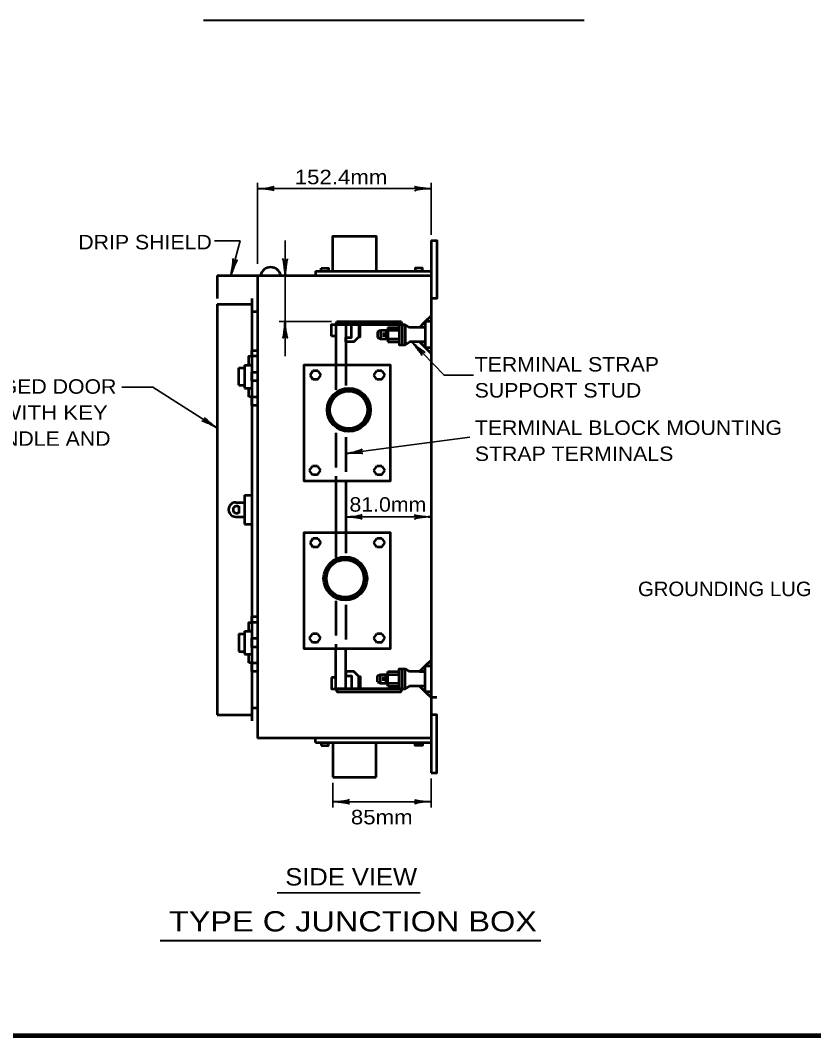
# Model space of a CAD drawing. Extents: x -29 to 827, y -10 to 534.
# Drawn here: x 279.5 to 444.2, y 1.4 to 212 of the extents above; entities that cross this region are included whole.
import ezdxf

# ---------------------------------------------------------------- set-up
doc = ezdxf.new("R2010")
doc.units = 0
doc.header["$LTSCALE"] = 1.2
doc.linetypes.add('LONG_DASHED', pattern=[7.5, 6, -1.5])
doc.layers.add('1', color=7, linetype='Continuous', lineweight=53)

msp = doc.modelspace()

# ---------------------------------------------------------------- linework, layer by layer
at = {"layer": '1', "lineweight": 40}
for p, q in [((317.534, 212.002), (396.575, 212.002)), ((308.523, 21.105), (387.564, 21.105))]:
    msp.add_line(p, q, dxfattribs=at)
at = {"layer": '1', "lineweight": 35}
for p, q in [((328.777, 161.493), (328.777, 178.293)), ((328.777, 177.093), (364.777, 177.093)), ((364.777, 167.493), (364.777, 178.293)), ((344.077, 149.493), (333.277, 149.493)), ((334.477, 149.493), (334.477, 142.293)), ((347.112, 122.117), (372.811, 125.491)), ((346.99, 108.982), (364.69, 108.982)), ((344.377, 53.793), (344.377, 48.693)), ((364.777, 54.693), (364.777, 48.693)), ((344.377, 49.893), (364.777, 49.893)), ((332.805, 30.972), (362.525, 30.972))]:
    msp.add_line(p, q, dxfattribs=at)
at = {"layer": '1'}
for p, q in [((364.777, 166.293), (364.777, 149.493)), ((341.977, 159.993), (341.977, 160.593)), ((320.377, 159.093), (328.777, 159.093)), ((320.377, 159.093), (320.377, 154.293)), ((328.777, 159.093), (328.777, 63.093)), ((329.377, 159.093), (333.577, 159.093)), ((340.777, 159.993), (364.777, 159.993)), ((340.777, 159.993), (340.777, 159.093)), ((327.577, 154.293), (327.577, 140.493)), ((320.377, 153.093), (327.577, 153.093)), ((320.377, 153.093), (320.377, 67.893)), ((327.577, 151.593), (328.777, 151.593)), ((362.377, 148.293), (364.777, 150.693)), ((344.977, 148.893), (348.277, 148.893)), ((344.977, 148.893), (344.977, 140.493)), ((349.608, 148.893), (358.777, 148.893)), ((353.677, 147.393), (354.277, 147.693)), ((354.277, 147.693), (358.177, 147.693)), ((354.277, 147.693), (354.277, 145.893)), ((355.477, 147.693), (355.477, 145.893)), ((355.777, 148.293), (358.177, 148.293)), ((355.777, 148.293), (355.777, 145.293)), ((358.177, 148.893), (358.405, 148.893)), ((358.777, 148.893), (358.777, 144.693)), ((358.777, 148.893), (359.377, 148.893)), ((359.377, 148.893), (359.377, 144.693)), ((359.377, 148.893), (360.277, 148.293)), ((363.577, 148.293), (360.277, 148.293)), ((363.577, 149.493), (363.577, 144.093)), ((364.777, 149.493), (364.777, 142.893)), ((353.677, 147.393), (353.677, 146.193)), ((353.677, 146.193), (354.277, 145.893)), ((354.277, 145.893), (358.177, 145.893)), ((354.877, 147.243), (354.877, 146.343)), ((347.077, 145.293), (347.077, 140.493)), ((355.777, 145.293), (358.177, 145.293)), ((359.377, 144.693), (360.277, 145.293)), ((363.577, 145.293), (360.277, 145.293)), ((362.377, 145.293), (364.777, 142.893)), ((328.777, 142.293), (328.777, 137.193)), ((364.777, 142.893), (364.777, 55.893)), ((324.877, 139.893), (326.077, 139.893)), ((324.877, 136.293), (324.877, 139.893)), ((326.077, 140.493), (326.077, 135.693)), ((326.077, 140.493), (327.577, 140.493)), ((327.577, 140.493), (327.577, 137.193)), ((339.652, 138.393), (340.252, 139.293)), ((341.302, 139.293), (340.252, 139.293)), ((341.302, 139.293), (341.902, 138.393)), ((352.927, 138.393), (353.527, 139.293)), ((354.577, 139.293), (353.527, 139.293)), ((354.577, 139.293), (355.177, 138.393)), ((327.577, 137.193), (327.577, 135.693)), ((328.777, 137.193), (328.777, 132.093)), ((340.252, 137.493), (339.652, 138.393)), ((341.302, 137.493), (340.252, 137.493)), ((341.302, 137.493), (341.902, 138.393)), ((353.527, 137.493), (352.927, 138.393)), ((354.577, 137.493), (353.527, 137.493)), ((354.577, 137.493), (355.177, 138.393)), ((324.877, 136.293), (326.077, 136.293)), ((326.077, 135.693), (327.577, 135.693)), ((339.577, 118.593), (340.177, 119.493)), ((340.177, 117.693), (339.577, 118.593)), ((341.227, 119.493), (340.177, 119.493)), ((341.227, 119.493), (341.827, 118.593)), ((341.227, 117.693), (341.827, 118.593)), ((352.927, 118.593), (353.527, 119.493)), ((353.527, 117.693), (352.927, 118.593)), ((354.577, 119.493), (353.527, 119.493)), ((354.577, 119.493), (355.177, 118.593)), ((354.577, 117.693), (355.177, 118.593)), ((341.227, 117.693), (340.177, 117.693)), ((344.977, 116.493), (344.977, 105.693)), ((347.077, 116.493), (347.077, 105.693)), ((354.577, 117.693), (353.527, 117.693)), ((324.277, 111.993), (326.077, 111.993)), ((326.077, 113.493), (326.077, 107.493)), ((326.077, 113.493), (327.577, 113.493)), ((324.877, 111.243), (324.877, 109.743)), ((324.277, 108.993), (326.077, 108.993)), ((326.077, 107.493), (327.577, 107.493)), ((339.652, 103.593), (340.252, 104.493)), ((340.252, 102.693), (339.652, 103.593)), ((341.302, 104.493), (340.252, 104.493)), ((341.302, 104.493), (341.902, 103.593)), ((341.302, 102.693), (341.902, 103.593)), ((352.927, 103.593), (353.527, 104.493)), ((353.527, 102.693), (352.927, 103.593)), ((354.577, 104.493), (353.527, 104.493)), ((354.577, 104.493), (355.177, 103.593)), ((354.577, 102.693), (355.177, 103.593)), ((341.302, 102.693), (340.252, 102.693)), ((354.577, 102.693), (353.527, 102.693)), ((328.777, 87.093), (328.777, 81.993)), ((324.877, 84.693), (326.077, 84.693)), ((324.877, 84.693), (324.877, 81.093)), ((326.077, 85.293), (326.077, 80.493)), ((326.077, 85.293), (327.577, 85.293)), ((327.577, 85.293), (327.577, 81.993)), ((339.577, 83.793), (340.177, 84.693)), ((341.227, 84.693), (340.177, 84.693)), ((341.227, 84.693), (341.827, 83.793)), ((352.927, 83.793), (353.527, 84.693)), ((354.577, 84.693), (353.527, 84.693)), ((354.577, 84.693), (355.177, 83.793)), ((340.177, 82.893), (339.577, 83.793)), ((341.227, 82.893), (340.177, 82.893)), ((341.227, 82.893), (341.827, 83.793)), ((353.527, 82.893), (352.927, 83.793)), ((354.577, 82.893), (353.527, 82.893)), ((354.577, 82.893), (355.177, 83.793)), ((324.877, 81.093), (326.077, 81.093)), ((326.077, 80.493), (327.577, 80.493)), ((328.777, 81.993), (328.777, 76.893)), ((344.977, 73.293), (344.977, 81.693)), ((347.077, 76.893), (347.077, 81.693)), ((362.377, 76.893), (364.777, 79.293)), ((353.677, 75.993), (354.277, 76.293)), ((353.677, 74.793), (353.677, 75.993)), ((354.277, 76.293), (358.177, 76.293)), ((354.277, 74.493), (354.277, 76.293)), ((354.877, 74.943), (354.877, 75.843)), ((355.477, 74.493), (355.477, 76.293)), ((355.777, 76.893), (358.177, 76.893)), ((355.777, 73.893), (355.777, 76.893)), ((358.777, 73.293), (358.777, 77.493)), ((359.377, 73.293), (359.377, 77.493)), ((359.377, 77.493), (360.277, 76.893)), ((363.577, 76.893), (360.277, 76.893)), ((353.677, 74.793), (354.277, 74.493)), ((354.277, 74.493), (358.177, 74.493)), ((355.777, 73.893), (358.177, 73.893)), ((359.377, 73.293), (360.277, 73.893)), ((363.577, 73.893), (360.277, 73.893)), ((362.377, 73.893), (364.777, 71.493)), ((344.977, 73.293), (348.277, 73.293)), ((349.608, 73.293), (358.777, 73.293)), ((358.177, 73.293), (358.405, 73.293)), ((358.777, 73.293), (359.377, 73.293)), ((365.977, 71.493), (364.777, 71.493)), ((320.377, 67.893), (327.577, 67.893)), ((327.577, 69.393), (328.777, 69.393)), ((364.777, 63.093), (328.777, 63.093)), ((340.777, 62.193), (340.777, 63.093)), ((340.777, 62.193), (364.777, 62.193)), ((341.977, 62.193), (341.977, 61.593)), ((344.377, 62.193), (344.377, 54.993)), ((353.377, 54.993), (353.377, 62.193)), ((344.377, 54.993), (353.377, 54.993))]:
    msp.add_line(p, q, dxfattribs=at)
at = {"layer": '1', "linetype": 'LONG_DASHED'}
for p, q in [((344.977, 140.493), (344.977, 135.363)), ((347.077, 140.493), (347.077, 136.238)), ((344.977, 126.4), (344.977, 116.493)), ((347.077, 125.525), (347.077, 116.493)), ((344.977, 105.693), (344.977, 100.563)), ((347.077, 105.693), (347.077, 101.438)), ((344.977, 91.6), (344.977, 81.693)), ((347.077, 90.725), (347.077, 81.693))]:
    msp.add_line(p, q, dxfattribs=at)
at = {"layer": '1', "lineweight": 158}
msp.add_line((820.158, 1.358), (28.558, 1.358), dxfattribs=at)
at = {"layer": '1'}
for points in [[(344.377, 159.993), (344.377, 167.193), (353.377, 167.193), (353.377, 159.993)], [(364.777, 166.293), (365.977, 166.293), (365.977, 154.293), (364.777, 154.293)], [(341.977, 160.593), (343.477, 160.593), (343.477, 159.993)], [(362.977, 159.993), (362.977, 160.593), (361.477, 160.593), (361.477, 159.993)], [(328.777, 159.093), (333.577, 159.093), (364.777, 159.093)], [(347.077, 148.893), (347.077, 145.293), (347.077, 146.193), (348.277, 146.193), (348.277, 148.893), (349.777, 148.893), (349.777, 146.343), (348.727, 145.293), (347.077, 145.293)], [(349.777, 146.343), (350.077, 146.343), (350.077, 148.893)], [(358.177, 148.893), (358.177, 144.693), (359.377, 144.693)], [(327.577, 135.693), (327.577, 85.293), (326.977, 85.293), (326.977, 87.093), (327.577, 87.093), (327.577, 85.293)], [(327.577, 81.993), (327.577, 80.493), (327.577, 66.693)], [(363.577, 72.693), (363.577, 78.093), (362.377, 76.893), (363.577, 76.893), (363.577, 78.093)], [(347.077, 73.293), (347.077, 76.893), (347.077, 75.993), (348.277, 75.993), (348.277, 73.293), (349.777, 73.293), (349.777, 75.843), (348.727, 76.893), (347.077, 76.893)], [(349.777, 75.843), (350.077, 75.843), (350.077, 73.293)], [(358.177, 73.293), (358.177, 77.493), (359.377, 77.493)], [(364.777, 55.893), (365.977, 55.893), (365.977, 67.893), (364.777, 67.893)], [(341.977, 61.593), (343.477, 61.593), (343.477, 62.193)], [(362.977, 62.193), (362.977, 61.593), (361.477, 61.593), (361.477, 62.193)]]:
    msp.add_lwpolyline(points, dxfattribs=at)
at = {"layer": '1', "lineweight": 35}
for points in [[(323.211, 159.093), (325.14, 166.243), (319.835, 166.243)], [(334.477, 149.493), (334.477, 159.093), (334.477, 166.293)], [(360.79, 145.293), (367.481, 138.363), (373.576, 138.363)], [(320.377, 127.379), (307.022, 135.881), (300.559, 135.881)]]:
    msp.add_lwpolyline(points, dxfattribs=at)
at = {"layer": '1'}
for points in [[(364.777, 149.493), (363.577, 149.493), (364.777, 150.693)], [(344.077, 146.493), (344.077, 148.893), (344.977, 148.893), (344.977, 146.493)], [(344.977, 148.893), (345.277, 149.493), (358.477, 149.493), (358.777, 148.893)], [(363.577, 148.293), (362.377, 148.293), (363.577, 149.493)], [(327.577, 142.293), (327.577, 143.493), (328.777, 143.493), (328.777, 142.293)], [(363.577, 144.093), (362.377, 145.293), (363.577, 145.293)], [(364.777, 142.893), (363.577, 144.093), (364.777, 144.093)], [(326.977, 140.493), (326.977, 142.293), (327.577, 142.293), (327.577, 140.493)], [(344.977, 140.493), (338.377, 140.493), (338.377, 116.493), (356.377, 116.493), (356.377, 140.493)], [(327.577, 138.993), (328.777, 138.993), (328.777, 137.193), (327.577, 137.193)], [(326.977, 133.893), (326.977, 135.693), (327.577, 135.693), (327.577, 133.893)], [(327.577, 133.893), (328.777, 133.893), (328.777, 132.093), (327.577, 132.093)], [(344.977, 105.693), (338.377, 105.693), (338.377, 81.693), (356.377, 81.693), (356.377, 105.693)], [(327.577, 87.093), (327.577, 88.293), (328.777, 88.293), (328.777, 87.093)], [(327.577, 81.993), (327.577, 83.793), (328.777, 83.793), (328.777, 81.993)], [(326.977, 78.693), (326.977, 80.493), (327.577, 80.493), (327.577, 78.693)], [(327.577, 78.693), (328.777, 78.693), (328.777, 76.893), (327.577, 76.893)], [(364.777, 79.293), (363.577, 78.093), (364.777, 78.093)], [(344.077, 75.693), (344.077, 73.293), (344.977, 73.293), (344.977, 75.693)], [(363.577, 73.893), (362.377, 73.893), (363.577, 72.693)], [(344.977, 73.293), (345.277, 72.693), (358.477, 72.693), (358.777, 73.293)], [(364.777, 72.693), (363.577, 72.693), (364.777, 71.493)]]:
    msp.add_lwpolyline(points, close=True, dxfattribs=at)
for centre, radius in [((347.702, 131.181), 4.5), ((347.675, 131.197), 4.2), ((347.675, 131.197), 3.9), ((346.983, 96.19), 4.5), ((346.955, 96.205), 4.2), ((346.955, 96.205), 3.9)]:
    msp.add_circle(centre, radius, dxfattribs=at)
for centre, radius, start, end in [((331.477, 158.601), 2.157, 13.17748, 166.82252), ((324.25, 110.493), 1.5, 88.95104, 271.04896), ((324.421, 110.493), 0.754, 52.75436, 307.24564)]:
    msp.add_arc(centre, radius, start, end, dxfattribs=at)
at = {"layer": '1', "lineweight": 40}
for centre, major_axis, ratio, start_param, end_param in [((330.122, 176.839), (-2.108, 0.211), 0.07063, 3.1407148, 5.41811), ((330.122, 176.839), (-2.108, 0.211), 0.07063, 3.1407148, 5.41811), ((330.087, 177.424), (-2.143, -0.187), 0.122415, 0.8963533, 3.1415927), ((330.087, 177.424), (-2.143, -0.187), 0.122415, 0.8963533, 3.1415927), ((363.468, 176.761), (2.143, 0.187), 0.122415, 0.8963533, 3.1415927), ((363.468, 176.761), (2.143, 0.187), 0.122415, 0.8963533, 3.1415927), ((363.433, 177.347), (2.108, -0.211), 0.07063, 3.1407148, 5.41811), ((363.433, 177.347), (2.108, -0.211), 0.07063, 3.1407148, 5.41811), ((323.232, 160.443), (-0.377, -2.118), 0.122415, 0.8963533, 3.1415927), ((323.232, 160.443), (-0.377, -2.118), 0.122415, 0.8963533, 3.1415927), ((323.806, 160.325), (0.752, 1.98), 0.07063, 6.2823074, 8.5597026), ((323.806, 160.325), (0.752, 1.98), 0.07063, 6.2823074, 8.5597026), ((334.146, 160.402), (0.187, -2.143), 0.122415, 0.8963533, 3.1415927), ((334.146, 160.402), (0.187, -2.143), 0.122415, 0.8963533, 3.1415927), ((334.731, 160.437), (-0.211, -2.108), 0.07063, 3.1407148, 5.41811), ((334.731, 160.437), (-0.211, -2.108), 0.07063, 3.1407148, 5.41811), ((334.223, 148.148), (0.211, 2.108), 0.07063, 3.1407148, 5.41811), ((334.223, 148.148), (0.211, 2.108), 0.07063, 3.1407148, 5.41811), ((334.809, 148.183), (-0.187, 2.143), 0.122415, 0.8963533, 3.1415927), ((334.809, 148.183), (-0.187, 2.143), 0.122415, 0.8963533, 3.1415927), ((361.541, 144.149), (1.313, -1.663), 0.07063, 6.2823074, 8.5597026), ((361.541, 144.149), (1.313, -1.663), 0.07063, 6.2823074, 8.5597026), ((361.938, 144.581), (-1.623, 1.411), 0.122415, 0.8963533, 3.1415927), ((361.938, 144.581), (-1.623, 1.411), 0.122415, 0.8963533, 3.1415927), ((319.095, 127.803), (1.908, -0.993), 0.122415, 0.8963533, 3.1415927), ((319.095, 127.803), (1.908, -0.993), 0.122415, 0.8963533, 3.1415927), ((319.379, 128.316), (-1.665, 1.31), 0.07063, 6.2823074, 8.5597026), ((319.379, 128.316), (-1.665, 1.31), 0.07063, 6.2823074, 8.5597026), ((348.367, 122.617), (-2.1, -0.465), 0.122415, 0.8963533, 3.1415927), ((348.367, 122.617), (-2.1, -0.465), 0.122415, 0.8963533, 3.1415927), ((348.478, 122.041), (2.117, 0.065), 0.07063, 6.2823074, 8.5597026), ((348.478, 122.041), (2.117, 0.065), 0.07063, 6.2823074, 8.5597026), ((348.334, 108.728), (-2.108, 0.211), 0.07063, 3.1407148, 5.41811), ((348.334, 108.728), (-2.108, 0.211), 0.07063, 3.1407148, 5.41811), ((348.299, 109.314), (-2.143, -0.187), 0.122415, 0.8963533, 3.1415927), ((348.299, 109.314), (-2.143, -0.187), 0.122415, 0.8963533, 3.1415927), ((363.38, 108.651), (2.143, 0.187), 0.122415, 0.8963533, 3.1415927), ((363.38, 108.651), (2.143, 0.187), 0.122415, 0.8963533, 3.1415927), ((363.345, 109.236), (2.108, -0.211), 0.07063, 3.1407148, 5.41811), ((363.345, 109.236), (2.108, -0.211), 0.07063, 3.1407148, 5.41811), ((345.722, 49.639), (-2.108, 0.211), 0.07063, 3.1407148, 5.41811), ((345.687, 50.224), (-2.143, -0.187), 0.122415, 0.8963533, 3.1415927), ((363.468, 49.561), (2.143, 0.187), 0.122415, 0.8963533, 3.1415927), ((363.433, 50.147), (2.108, -0.211), 0.07063, 3.1407148, 5.41811)]:
    msp.add_ellipse(centre, major_axis=major_axis, ratio=ratio, start_param=start_param, end_param=end_param, dxfattribs=at)

# ---------------------------------------------------------------- texts
at = {"layer": '1'}
for s, height, width, p in [('152.4mm', 3, 1.15, (336.476, 177.991)), ('DRIP SHIELD', 3, 1.1, (291.555, 164.484)), ('TERMINAL STRAP', 3, 1.1, (373.826, 139.141)), ('GASKET HINGED DOOR', 3, 1.1, (248.719, 134.536)), ('SUPPORT STUD', 3, 1.1, (373.826, 133.74)), ('COMPLETE WITH KEY', 3, 1.15, (248.719, 129.136)), ('TERMINAL BLOCK MOUNTING', 3, 1.1, (373.867, 125.987)), ('LOCKING HANDLE AND', 3, 1.1, (248.719, 123.736)), ('STRAP TERMINALS', 3, 1.1, (373.867, 120.587)), ('81.0mm', 3, 1.1, (347.84, 110.069)), ('GROUNDING LUG', 3, 1.05, (407.722, 92.546)), ('85mm', 3, 1.15, (348.129, 45.203)), ('SIDE VIEW', 3.6, 1.1, (334.51, 32.519)), ('TYPE C JUNCTION BOX', 4.2, 1.2, (310.364, 22.983))]:
    msp.add_text(s, height=height, dxfattribs=dict(at, width=width)).set_placement(p)

doc.saveas('drawing.dxf')
